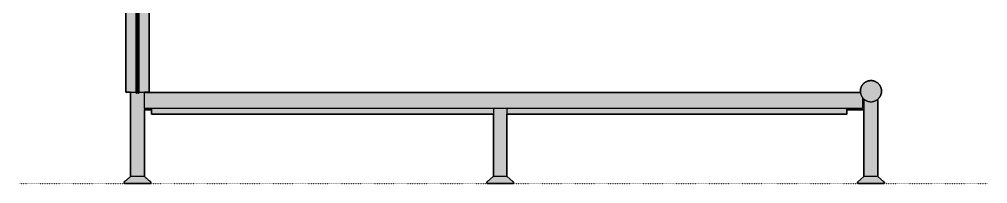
# Model space of a CAD drawing. Header units: millimetres. Extents: x 0 to 5092, y -1455 to 931.
# Drawn here: x 0 to 2743, y 0 to 465 of the extents above; entities that cross this region are included whole.
import ezdxf

# ---------------------------------------------------------------- set-up
doc = ezdxf.new("R2010")
doc.units = ezdxf.units.MM
doc.linetypes.add('Dots', pattern=[1, 0, -1])
doc.layers.add('Blocks', color=7, linetype='Continuous')
doc.layers.add('Blocks$Fill', color=7, linetype='Continuous', true_color=0xffffff)
for name, color, linetype, lineweight, true_color in [('Blocks$Inner', 7, 'Continuous', 25, 0x007f00), ('Blocks$Outline', 7, 'Continuous', 35, 0xff3f3f), ('Groud', 7, 'Dots', 25, 0x243775)]:
    doc.layers.add(name, color=color, linetype=linetype, lineweight=lineweight, true_color=true_color)

# ---------------------------------------------------------------- blocks, each defined once
blk = doc.blocks.new('Tomoto bed180x200 Side')
at = {"layer": 'Blocks$Fill'}
blk.add_hatch(color=256, dxfattribs=at).paths.add_polyline_path([(314.7, 20), (297.6, 5.2), (297.6, 5.1), (297.5, 5), (297.4, 5), (297.4, 4.9), (297.3, 4.8), (297.2, 4.7), (297.2, 4.6), (297.1, 4.6), (297.1, 4.5), (297, 4.4), (297, 4.3), (296.9, 4.2), (296.9, 4.1), (296.8, 4), (296.8, 3.9), (296.8, 3.8), (296.8, 3.7), (296.7, 3.6), (296.7, 3.5), (296.7, 3.4), (296.7, 3.3), (296.7, 3.2), (296.7, 3.1), (296.7, 3), (296.7, 2.9), (296.7, 2.8), (296.7, 2.7), (296.7, 2.6), (296.7, 2.5), (296.8, 2.3), (296.8, 2.2), (296.8, 2.1), (296.8, 2), (296.9, 2), (296.9, 1.9), (297, 1.8), (297, 1.7), (297, 1.6), (297.1, 1.5), (297.1, 1.4), (297.2, 1.3), (297.3, 1.2), (297.3, 1.1), (297.4, 1.1), (297.5, 1), (297.5, 0.9), (297.6, 0.8), (297.7, 0.8), (297.8, 0.7), (297.8, 0.6), (297.9, 0.6), (298, 0.5), (298.1, 0.4), (298.2, 0.4), (298.3, 0.3), (298.4, 0.3), (298.5, 0.3), (298.6, 0.2), (298.7, 0.2), (298.8, 0.1), (298.9, 0.1), (299, 0.1), (299.1, 0.1), (299.2, 0), (299.3, 0), (299.4, 0), (299.5, 0), (299.6, 0), (299.7, 0), (369.8, 0), (369.9, 0), (370, 0), (370.1, 0), (370.2, 0), (370.3, 0.1), (370.4, 0.1), (370.5, 0.1), (370.6, 0.1), (370.7, 0.2), (370.8, 0.2), (370.9, 0.3), (371, 0.3), (371.1, 0.3), (371.2, 0.4), (371.3, 0.4), (371.3, 0.5), (371.4, 0.6), (371.5, 0.6), (371.6, 0.7), (371.7, 0.8), (371.8, 0.8), (371.8, 0.9), (371.9, 1), (372, 1.1), (372, 1.1), (372.1, 1.2), (372.2, 1.3), (372.2, 1.4), (372.3, 1.5), (372.3, 1.6), (372.4, 1.7), (372.4, 1.8), (372.5, 1.9), (372.5, 2), (372.5, 2), (372.6, 2.1), (372.6, 2.2), (372.6, 2.3), (372.6, 2.5), (372.6, 2.6), (372.7, 2.7), (372.7, 2.8), (372.7, 2.9), (372.7, 3), (372.7, 3.1), (372.7, 3.2), (372.7, 3.3), (372.7, 3.4), (372.6, 3.5), (372.6, 3.6), (372.6, 3.7), (372.6, 3.8), (372.5, 3.9), (372.5, 4), (372.5, 4.1), (372.4, 4.2), (372.4, 4.3), (372.4, 4.4), (372.3, 4.5), (372.2, 4.6), (372.2, 4.6), (372.1, 4.7), (372.1, 4.8), (372, 4.9), (371.9, 5), (371.9, 5), (371.8, 5.1), (371.7, 5.2), (371.6, 5.3), (354.7, 20), (354.7, 209), (372.7, 209), (372.7, 213), (374.8, 213), (374.8, 197), (1343, 197), (1343, 20), (1342, 20), (1326.2, 6.3), (1325, 5.2), (1324.9, 5.1), (1324.8, 5), (1324.8, 5), (1324.7, 4.9), (1324.6, 4.8), (1324.6, 4.7), (1324.5, 4.6), (1324.5, 4.6), (1324.4, 4.5), (1324.4, 4.4), (1324.3, 4.3), (1324.3, 4.2), (1324.2, 4.1), (1324.2, 4), (1324.2, 3.9), (1324.1, 3.8), (1324.1, 3.7), (1324.1, 3.6), (1324.1, 3.5), (1324.1, 3.4), (1324.1, 3.3), (1324, 3.2), (1324, 3.1), (1324, 3), (1324, 2.9), (1324.1, 2.8), (1324.1, 2.7), (1324.1, 2.6), (1324.1, 2.5), (1324.1, 2.3), (1324.1, 2.2), (1324.2, 2.1), (1324.2, 2), (1324.2, 2), (1324.3, 1.9), (1324.3, 1.8), (1324.4, 1.7), (1324.4, 1.6), (1324.5, 1.5), (1324.5, 1.4), (1324.6, 1.3), (1324.6, 1.2), (1324.7, 1.1), (1324.8, 1.1), (1324.8, 1), (1324.9, 0.9), (1325, 0.8), (1325, 0.8), (1325.1, 0.7), (1325.2, 0.6), (1325.3, 0.6), (1325.4, 0.5), (1325.5, 0.4), (1325.5, 0.4), (1325.6, 0.3), (1325.7, 0.3), (1325.8, 0.3), (1325.9, 0.2), (1326, 0.2), (1326.1, 0.1), (1326.2, 0.1), (1326.3, 0.1), (1326.4, 0.1), (1326.5, 0), (1326.6, 0), (1326.7, 0), (1326.8, 0), (1326.9, 0), (1327, 0), (1397.1, 0), (1397.2, 0), (1397.4, 0), (1397.5, 0), (1397.6, 0), (1397.7, 0.1), (1397.8, 0.1), (1397.9, 0.1), (1398, 0.1), (1398.1, 0.2), (1398.2, 0.2), (1398.3, 0.3), (1398.3, 0.3), (1398.4, 0.3), (1398.5, 0.4), (1398.6, 0.4), (1398.7, 0.5), (1398.8, 0.6), (1398.9, 0.6), (1399, 0.7), (1399, 0.8), (1399.1, 0.8), (1399.2, 0.9), (1399.3, 1), (1399.3, 1.1), (1399.4, 1.1), (1399.5, 1.2), (1399.5, 1.3), (1399.6, 1.4), (1399.6, 1.5), (1399.7, 1.6), (1399.7, 1.7), (1399.8, 1.8), (1399.8, 1.9), (1399.9, 2), (1399.9, 2), (1399.9, 2.1), (1399.9, 2.2), (1400, 2.3), (1400, 2.5), (1400, 2.6), (1400, 2.7), (1400, 2.8), (1400, 2.9), (1400, 3), (1400, 3.1), (1400, 3.2), (1400, 3.3), (1400, 3.4), (1400, 3.5), (1400, 3.6), (1400, 3.7), (1399.9, 3.8), (1399.9, 3.9), (1399.9, 4), (1399.8, 4.1), (1399.8, 4.2), (1399.8, 4.3), (1399.7, 4.4), (1399.7, 4.5), (1399.6, 4.6), (1399.6, 4.6), (1399.5, 4.7), (1399.4, 4.8), (1399.4, 4.9), (1399.3, 5), (1399.2, 5), (1399.2, 5.1), (1399.1, 5.2), (1399, 5.3), (1397.9, 6.3), (1382, 20), (1381, 20), (1381, 197), (2344.7, 197), (2344.7, 209), (2392.7, 209), (2392.7, 20), (2375.6, 5.2), (2375.6, 5.1), (2375.5, 5), (2375.4, 5), (2375.4, 4.9), (2375.3, 4.8), (2375.2, 4.7), (2375.2, 4.6), (2375.1, 4.6), (2375.1, 4.5), (2375, 4.4), (2375, 4.3), (2374.9, 4.2), (2374.9, 4.1), (2374.8, 4), (2374.8, 3.9), (2374.8, 3.8), (2374.8, 3.7), (2374.7, 3.6), (2374.7, 3.5), (2374.7, 3.4), (2374.7, 3.3), (2374.7, 3.2), (2374.7, 3.1), (2374.7, 3), (2374.7, 2.9), (2374.7, 2.8), (2374.7, 2.7), (2374.7, 2.6), (2374.7, 2.5), (2374.8, 2.3), (2374.8, 2.2), (2374.8, 2.1), (2374.8, 2), (2374.9, 2), (2374.9, 1.9), (2375, 1.8), (2375, 1.7), (2375, 1.6), (2375.1, 1.5), (2375.1, 1.4), (2375.2, 1.3), (2375.3, 1.2), (2375.3, 1.1), (2375.4, 1.1), (2375.5, 1), (2375.5, 0.9), (2375.6, 0.8), (2375.7, 0.8), (2375.8, 0.7), (2375.8, 0.6), (2375.9, 0.6), (2376, 0.5), (2376.1, 0.4), (2376.2, 0.4), (2376.3, 0.3), (2376.4, 0.3), (2376.5, 0.3), (2376.6, 0.2), (2376.7, 0.2), (2376.8, 0.1), (2376.9, 0.1), (2377, 0.1), (2377.1, 0.1), (2377.2, 0), (2377.3, 0), (2377.4, 0), (2377.5, 0), (2377.6, 0), (2377.7, 0), (2447.8, 0), (2447.9, 0), (2448, 0), (2448.1, 0), (2448.2, 0), (2448.3, 0.1), (2448.4, 0.1), (2448.5, 0.1), (2448.6, 0.1), (2448.7, 0.2), (2448.8, 0.2), (2448.9, 0.3), (2449, 0.3), (2449.1, 0.3), (2449.2, 0.4), (2449.3, 0.4), (2449.3, 0.5), (2449.4, 0.6), (2449.5, 0.6), (2449.6, 0.7), (2449.7, 0.8), (2449.8, 0.8), (2449.8, 0.9), (2449.9, 1), (2450, 1.1), (2450, 1.1), (2450.1, 1.2), (2450.2, 1.3), (2450.2, 1.4), (2450.3, 1.5), (2450.3, 1.6), (2450.4, 1.7), (2450.4, 1.8), (2450.5, 1.9), (2450.5, 2), (2450.5, 2), (2450.6, 2.1), (2450.6, 2.2), (2450.6, 2.3), (2450.6, 2.5), (2450.6, 2.6), (2450.7, 2.7), (2450.7, 2.8), (2450.7, 2.9), (2450.7, 3), (2450.7, 3.1), (2450.7, 3.2), (2450.7, 3.3), (2450.7, 3.4), (2450.6, 3.5), (2450.6, 3.6), (2450.6, 3.7), (2450.6, 3.8), (2450.5, 3.9), (2450.5, 4), (2450.5, 4.1), (2450.4, 4.2), (2450.4, 4.3), (2450.4, 4.4), (2450.3, 4.5), (2450.2, 4.6), (2450.2, 4.6), (2450.1, 4.7), (2450.1, 4.8), (2450, 4.9), (2449.9, 5), (2449.9, 5), (2449.8, 5.1), (2449.7, 5.2), (2449.6, 5.3), (2432.7, 20), (2432.7, 239.6), (2433.6, 240.5), (2434.4, 241.3), (2435.1, 242), (2435.7, 242.8), (2436.4, 243.6), (2437, 244.5), (2437.6, 245.3), (2438.2, 246.2), (2438.7, 247.1), (2439.2, 248), (2439.7, 248.9), (2440.1, 249.9), (2440.5, 250.8), (2440.9, 251.8), (2441.2, 252.8), (2441.5, 253.8), (2441.8, 254.8), (2442, 255.8), (2442.2, 256.8), (2442.4, 257.8), (2442.5, 258.9), (2442.6, 259.9), (2442.7, 262), (2442.7, 263), (2442.6, 264.1), (2442.5, 265.1), (2442.4, 266.2), (2442.2, 267.2), (2442, 268.2), (2441.8, 269.2), (2441.5, 270.2), (2441.2, 271.2), (2440.9, 272.2), (2440.5, 273.2), (2440.1, 274.1), (2439.7, 275.1), (2439.2, 276), (2438.7, 276.9), (2438.2, 277.8), (2437.6, 278.7), (2437, 279.5), (2436.4, 280.4), (2435.7, 281.2), (2435.1, 282), (2434.4, 282.7), (2433.6, 283.5), (2432.9, 284.2), (2432.1, 284.9), (2431.3, 285.5), (2430.4, 286.2), (2429.6, 286.8), (2428.7, 287.4), (2427.8, 287.9), (2426.9, 288.4), (2426, 288.9), (2425.1, 289.3), (2424.1, 289.7), (2423.1, 290.1), (2422.2, 290.5), (2421.2, 290.8), (2420.2, 291.1), (2419.1, 291.3), (2418.1, 291.5), (2417.1, 291.7), (2416.1, 291.8), (2415, 291.9), (2414, 292), (2412.9, 292), (2411.9, 292), (2410.9, 291.9), (2409.8, 291.9), (2408.8, 291.7), (2407.8, 291.6), (2406.7, 291.4), (2405.7, 291.2), (2404.7, 290.9), (2403.7, 290.6), (2402.7, 290.3), (2401.7, 289.9), (2400.8, 289.5), (2399.8, 289.1), (2398.9, 288.6), (2398, 288.2), (2397.1, 287.6), (2396.2, 287.1), (2395.3, 286.5), (2394.5, 285.9), (2393.7, 285.2), (2392.9, 284.5), (2392.1, 283.8), (2391.4, 283.1), (2390.7, 282.4), (2390, 281.6), (2389.3, 280.8), (2388.7, 280), (2388, 279.1), (2387.5, 278.3), (2386.9, 277.4), (2386.4, 276.5), (2385.9, 275.6), (2385.5, 274.6), (2385, 273.7), (2384.7, 272.7), (2384.3, 271.7), (2384, 270.7), (2383.7, 269.7), (2383.4, 268.7), (2383.2, 267.7), (2383, 266.7), (2382.9, 265.6), (2382.8, 264.6), (2382.7, 263.6), (2382.7, 262.5), (2382.7, 261.5), (2382.7, 260.4), (2382.8, 259.4), (2382.9, 258.4), (2383, 258), (354.7, 258), (354.7, 259.2), (367.4, 259.2), (367.4, 812.6), (367.4, 882.3), (367.8, 883.6), (368.1, 884.4), (368.3, 885.4), (368.6, 886.4), (368.8, 887.5), (368.9, 888.6), (369.1, 889.8), (369.2, 890.9), (369.3, 892), (369.4, 893), (369.4, 895), (369.4, 896.6), (369.4, 897.3), (369.4, 897.9), (369.3, 898.5), (369.3, 899.1), (369.2, 899.8), (369.2, 900.4), (369.1, 901.1), (368.9, 901.9), (368.8, 902.7), (368.6, 903.4), (368.4, 904.3), (368.2, 905.3), (367.9, 906.2), (367.6, 907.1), (367.4, 907.7), (367.2, 908.4), (366.9, 909), (366.6, 909.7), (366.4, 910.3), (366.1, 910.9), (365.8, 911.5), (365.4, 912.2), (365.1, 912.8), (364.8, 913.4), (364.4, 914), (364.1, 914.6), (363.7, 915.2), (363.3, 915.7), (362.9, 916.3), (362.5, 916.9), (362, 917.4), (361.6, 918), (361.1, 918.5), (360.7, 919.1), (360.1, 919.7), (359.5, 920.4), (358.8, 921), (358.2, 921.6), (357.7, 922.1), (357.1, 922.5), (356.6, 923), (356, 923.4), (355.5, 923.8), (354.9, 924.3), (354.3, 924.7), (353.7, 925.1), (353.2, 925.4), (352.6, 925.8), (352, 926.2), (351.4, 926.5), (350.7, 926.8), (350.1, 927.1), (349.5, 927.4), (348.9, 927.7), (348.3, 928), (347.6, 928.2), (347, 928.5), (346.4, 928.7), (345.7, 928.9), (345.1, 929.2), (344.5, 929.3), (343.8, 929.5), (343.2, 929.7), (342.5, 929.8), (341.9, 930), (341.2, 930.1), (340.1, 930.3), (338.9, 930.5), (337.7, 930.6), (336.5, 930.7), (335.6, 930.7), (334.8, 930.8), (333.9, 930.7), (333.1, 930.7), (332.5, 930.7), (331.8, 930.6), (331.2, 930.6), (330.6, 930.5), (330, 930.4), (329.4, 930.3), (328.7, 930.2), (328.1, 930.1), (327.5, 930), (326.8, 929.8), (326.2, 929.7), (325.5, 929.5), (324.9, 929.3), (324.3, 929.2), (323.6, 928.9), (323, 928.7), (322.3, 928.5), (321.6, 928.2), (321, 927.9), (320.4, 927.7), (319.7, 927.4), (319.1, 927.1), (318.5, 926.8), (317.9, 926.4), (317.3, 926.1), (316.7, 925.7), (315.8, 925.2), (315, 924.6), (314.4, 924.2), (313.9, 923.8), (313.3, 923.4), (312.8, 923), (312.2, 922.5), (311.7, 922), (311.2, 921.6), (310.6, 921.1), (310.1, 920.6), (309.6, 920.1), (309.2, 919.6), (308.7, 919.1), (308.2, 918.5), (307.8, 918), (307.3, 917.4), (306.9, 916.9), (306.5, 916.3), (306.1, 915.7), (305.7, 915.2), (305.3, 914.6), (304.9, 914), (304.6, 913.4), (304.2, 912.8), (303.9, 912.2), (303.6, 911.5), (303.3, 910.9), (303, 910.3), (302.7, 909.7), (302.5, 909), (302.2, 908.4), (302, 907.8), (301.8, 907.2), (301.6, 906.5), (301.4, 905.9), (301.2, 905.3), (301, 904.6), (300.9, 904), (300.7, 903.3), (300.6, 902.7), (300.5, 902), (300.4, 901.4), (300.3, 900.8), (300.2, 900.2), (300.1, 899.6), (300, 898.8), (300, 898.1), (300, 897.5), (299.9, 896.2), (299.9, 895.1), (299.9, 894.8), (300, 893.2), (300.2, 890.3), (300.4, 889.2), (300.5, 888), (300.7, 886.9), (300.9, 885.9), (301.2, 884.9), (301.4, 883.9), (301.7, 882.9), (301.9, 882.3), (301.9, 259.2), (314.7, 259.2)], flags=0)
at = {"layer": 'Blocks$Inner'}
for p, q in [((314.7, 20), (314.7, 259.2)), ((354.7, 213), (354.7, 20)), ((1343, 197), (1343, 20)), ((1381, 20), (1381, 197))]:
    blk.add_line(p, q, dxfattribs=at)
for points in [[(339.8, 259.2), (339.8, 842.7)], [(329.6, 842.7), (329.6, 259.2)], [(334.8, 842.7), (334.8, 259.2), (334.8, 259.1), (334.8, 259), (334.8, 258.9), (334.8, 258.8), (334.8, 258.8), (334.8, 258.7), (334.8, 258.6), (334.8, 258.5), (334.9, 258.4), (334.9, 258.4), (334.9, 258.3), (335, 258.2), (335, 258.1), (335, 258), (335.1, 258), (335.1, 257.9), (335.2, 257.8), (335.2, 257.7), (335.3, 257.7), (335.3, 257.6), (335.4, 257.5), (335.4, 257.5), (335.5, 257.4), (335.5, 257.4), (335.6, 257.3), (335.7, 257.3), (335.7, 257.2), (335.8, 257.1), (335.9, 257.1), (336, 257.1), (336, 257), (336.1, 257), (336.2, 256.9), (336.3, 256.9), (336.3, 256.9), (336.4, 256.8), (336.5, 256.8), (336.6, 256.8), (336.7, 256.8), (336.7, 256.7), (336.8, 256.7), (336.9, 256.7), (337, 256.7), (337.1, 256.7), (337.2, 256.7), (337.3, 256.7), (337.3, 256.7), (337.4, 256.7), (337.5, 256.7), (337.6, 256.7), (337.7, 256.7), (337.8, 256.7), (337.8, 256.8), (337.9, 256.8), (338, 256.8), (338.1, 256.8), (338.2, 256.9), (338.3, 256.9), (338.3, 256.9), (338.4, 257), (338.5, 257), (338.6, 257.1), (338.6, 257.1), (338.7, 257.1), (338.8, 257.2), (338.8, 257.3), (338.9, 257.3), (339, 257.4), (339, 257.4), (339.1, 257.5), (339.1, 257.5), (339.2, 257.6), (339.2, 257.7), (339.3, 257.7), (339.3, 257.8), (339.4, 257.9), (339.4, 258), (339.5, 258), (339.5, 258.1), (339.5, 258.2), (339.6, 258.3), (339.6, 258.4), (339.6, 258.4), (339.7, 258.5), (339.7, 258.6), (339.7, 258.7), (339.7, 258.8), (339.7, 258.8), (339.7, 258.9), (339.8, 259), (339.8, 259.1), (339.8, 259.2), (340.4, 259.2), (358.7, 259.2), (367.4, 259.2), (367.4, 812.6)], [(301.9, 259.2), (301.9, 882.3)], [(301.9, 812.6), (301.9, 259.2), (310.6, 259.2), (329, 259.2), (329.6, 259.2), (329.6, 259.1), (329.6, 259), (329.6, 258.9), (329.6, 258.8), (329.6, 258.8), (329.7, 258.7), (329.7, 258.6), (329.7, 258.5), (329.7, 258.4), (329.8, 258.4), (329.8, 258.3), (329.8, 258.2), (329.9, 258.1), (329.9, 258), (329.9, 258), (330, 257.9), (330, 257.8), (330.1, 257.7), (330.1, 257.7), (330.2, 257.6), (330.2, 257.5), (330.3, 257.5), (330.3, 257.4), (330.4, 257.4), (330.5, 257.3), (330.5, 257.3), (330.6, 257.2), (330.7, 257.1), (330.7, 257.1), (330.8, 257.1), (330.9, 257), (331, 257), (331, 256.9), (331.1, 256.9), (331.2, 256.9), (331.3, 256.8), (331.4, 256.8), (331.4, 256.8), (331.5, 256.8), (331.6, 256.7), (331.7, 256.7), (331.8, 256.7), (331.9, 256.7), (331.9, 256.7), (332, 256.7), (332.1, 256.7), (332.2, 256.7), (332.3, 256.7), (332.4, 256.7), (332.4, 256.7), (332.5, 256.7), (332.6, 256.7), (332.7, 256.8), (332.8, 256.8), (332.9, 256.8), (332.9, 256.8), (333, 256.9), (333.1, 256.9), (333.2, 256.9), (333.3, 257), (333.3, 257), (333.4, 257.1), (333.5, 257.1), (333.6, 257.1), (333.6, 257.2), (333.7, 257.3), (333.8, 257.3), (333.8, 257.4), (333.9, 257.4), (333.9, 257.5), (334, 257.5), (334, 257.6), (334.1, 257.7), (334.2, 257.7), (334.2, 257.8), (334.2, 257.9), (334.3, 258), (334.3, 258), (334.4, 258.1), (334.4, 258.2), (334.4, 258.3), (334.5, 258.4), (334.5, 258.4), (334.5, 258.5), (334.5, 258.6), (334.6, 258.7), (334.6, 258.8), (334.6, 258.8), (334.6, 258.9), (334.6, 259), (334.6, 259.1), (334.6, 259.2), (334.6, 842.7)], [(354.7, 259.2), (354.7, 258), (2383, 258)], [(2388.7, 244), (2388.7, 238), (2388.7, 230.1), (2388.7, 225.1), (2388.7, 213), (354.7, 213), (354.7, 258)], [(2432.7, 20), (2392.7, 20), (2375.7, 5.3), (2375.6, 5.2), (2375.6, 5.1), (2375.5, 5), (2375.4, 5), (2375.4, 4.9), (2375.3, 4.8), (2375.2, 4.7), (2375.2, 4.6), (2375.1, 4.6), (2375.1, 4.5), (2375, 4.4), (2375, 4.3), (2374.9, 4.2), (2374.9, 4.1), (2374.8, 4), (2374.8, 3.9), (2374.8, 3.8), (2374.8, 3.7), (2374.7, 3.6), (2374.7, 3.5), (2374.7, 3.4), (2374.7, 3.3), (2374.7, 3.2), (2374.7, 3.1), (2374.7, 3), (2374.7, 2.9), (2374.7, 2.8), (2374.7, 2.7), (2374.7, 2.6), (2374.7, 2.5), (2374.8, 2.3), (2374.8, 2.2), (2374.8, 2.1), (2374.8, 2), (2374.9, 2), (2374.9, 1.9), (2375, 1.8), (2375, 1.7), (2375, 1.6), (2375.1, 1.5), (2375.1, 1.4), (2375.2, 1.3), (2375.3, 1.2), (2375.3, 1.1), (2375.4, 1.1), (2375.5, 1), (2375.5, 0.9), (2375.6, 0.8), (2375.7, 0.8), (2375.8, 0.7), (2375.8, 0.6), (2375.9, 0.6), (2376, 0.5), (2376.1, 0.4), (2376.2, 0.4), (2376.3, 0.3), (2376.4, 0.3), (2376.5, 0.3), (2376.6, 0.2), (2376.7, 0.2), (2376.8, 0.1), (2376.9, 0.1), (2377, 0.1), (2377.1, 0.1), (2377.2, 0), (2377.3, 0), (2377.4, 0), (2377.5, 0), (2377.6, 0), (2377.7, 0), (2387.9, 0), (2412.7, 0), (2437.4, 0), (2447.7, 0), (2447.8, 0), (2447.9, 0), (2448, 0), (2448.1, 0), (2448.2, 0), (2448.3, 0.1), (2448.4, 0.1), (2448.5, 0.1), (2448.6, 0.1), (2448.7, 0.2), (2448.8, 0.2), (2448.9, 0.3), (2449, 0.3), (2449.1, 0.3), (2449.2, 0.4), (2449.3, 0.4), (2449.3, 0.5), (2449.4, 0.6), (2449.5, 0.6), (2449.6, 0.7), (2449.7, 0.8), (2449.8, 0.8), (2449.8, 0.9), (2449.9, 1), (2450, 1.1), (2450, 1.1), (2450.1, 1.2), (2450.2, 1.3), (2450.2, 1.4), (2450.3, 1.5), (2450.3, 1.6), (2450.4, 1.7), (2450.4, 1.8), (2450.5, 1.9), (2450.5, 2), (2450.5, 2), (2450.6, 2.1), (2450.6, 2.2), (2450.6, 2.3), (2450.6, 2.5), (2450.6, 2.6), (2450.7, 2.7), (2450.7, 2.8), (2450.7, 2.9), (2450.7, 3), (2450.7, 3.1), (2450.7, 3.2), (2450.7, 3.3), (2450.7, 3.4), (2450.6, 3.5), (2450.6, 3.6), (2450.6, 3.7), (2450.6, 3.8), (2450.5, 3.9), (2450.5, 4), (2450.5, 4.1), (2450.4, 4.2), (2450.4, 4.3), (2450.4, 4.4), (2450.3, 4.5), (2450.2, 4.6), (2450.2, 4.6), (2450.1, 4.7), (2450.1, 4.8), (2450, 4.9), (2449.9, 5), (2449.9, 5), (2449.8, 5.1), (2449.7, 5.2), (2449.6, 5.3), (2448.5, 6.3), (2432.7, 20), (2432.7, 239.6)], [(2392.7, 239.6), (2392.7, 20)], [(372.7, 213), (372.7, 209), (354.7, 209)], [(1343.2, 213), (1343.2, 197), (374.8, 197), (374.8, 213)], [(1380.9, 213), (1380.9, 197), (2344.7, 197), (2344.7, 213), (2344.7, 209), (2352.7, 209), (2392.7, 209)]]:
    blk.add_lwpolyline(points, dxfattribs=at)
for points in [[(2442.6, 259.9), (2442.7, 261), (2442.7, 262), (2442.7, 263), (2442.6, 264.1), (2442.5, 265.1), (2442.4, 266.2), (2442.2, 267.2), (2442, 268.2), (2441.8, 269.2), (2441.5, 270.2), (2441.2, 271.2), (2440.9, 272.2), (2440.5, 273.2), (2440.1, 274.1), (2439.7, 275.1), (2439.2, 276), (2438.7, 276.9), (2438.2, 277.8), (2437.6, 278.7), (2437, 279.5), (2436.4, 280.4), (2435.7, 281.2), (2435.1, 282), (2434.4, 282.7), (2433.6, 283.5), (2432.9, 284.2), (2432.1, 284.9), (2431.3, 285.5), (2430.4, 286.2), (2429.6, 286.8), (2428.7, 287.4), (2427.8, 287.9), (2426.9, 288.4), (2426, 288.9), (2425.1, 289.3), (2424.1, 289.7), (2423.1, 290.1), (2422.2, 290.5), (2421.2, 290.8), (2420.2, 291.1), (2419.1, 291.3), (2418.1, 291.5), (2417.1, 291.7), (2416.1, 291.8), (2415, 291.9), (2414, 292), (2412.9, 292), (2411.9, 292), (2410.9, 291.9), (2409.8, 291.9), (2408.8, 291.7), (2407.8, 291.6), (2406.7, 291.4), (2405.7, 291.2), (2404.7, 290.9), (2403.7, 290.6), (2402.7, 290.3), (2401.7, 289.9), (2400.8, 289.5), (2399.8, 289.1), (2398.9, 288.6), (2398, 288.2), (2397.1, 287.6), (2396.2, 287.1), (2395.3, 286.5), (2394.5, 285.9), (2393.7, 285.2), (2392.9, 284.5), (2392.1, 283.8), (2391.4, 283.1), (2390.7, 282.4), (2390, 281.6), (2389.3, 280.8), (2388.7, 280), (2388, 279.1), (2387.5, 278.3), (2386.9, 277.4), (2386.4, 276.5), (2385.9, 275.6), (2385.5, 274.6), (2385, 273.7), (2384.7, 272.7), (2384.3, 271.7), (2384, 270.7), (2383.7, 269.7), (2383.4, 268.7), (2383.2, 267.7), (2383, 266.7), (2382.9, 265.6), (2382.8, 264.6), (2382.7, 263.6), (2382.7, 262.5), (2382.7, 261.5), (2382.7, 260.4), (2382.8, 259.4), (2382.9, 258.4), (2383, 257.3), (2383.2, 256.3), (2383.4, 255.3), (2383.7, 254.3), (2384, 253.3), (2384.3, 252.3), (2384.7, 251.3), (2385, 250.3), (2385.5, 249.4), (2385.9, 248.4), (2386.4, 247.5), (2386.9, 246.6), (2387.5, 245.7), (2388, 244.9), (2388.7, 244), (2389.3, 243.2), (2390, 242.4), (2390.7, 241.6), (2391.4, 240.9), (2392.1, 240.2), (2392.9, 239.5), (2393.7, 238.8), (2394.5, 238.1), (2395.3, 237.5), (2396.2, 236.9), (2397.1, 236.4), (2398, 235.8), (2398.9, 235.4), (2399.8, 234.9), (2400.8, 234.5), (2401.7, 234.1), (2402.7, 233.7), (2403.7, 233.4), (2404.7, 233.1), (2405.7, 232.8), (2406.7, 232.6), (2407.8, 232.4), (2408.8, 232.3), (2409.8, 232.1), (2410.9, 232.1), (2411.9, 232), (2412.9, 232), (2414, 232), (2415, 232.1), (2416.1, 232.2), (2417.1, 232.3), (2418.1, 232.5), (2419.1, 232.7), (2420.2, 232.9), (2421.2, 233.2), (2422.2, 233.5), (2423.1, 233.9), (2424.1, 234.3), (2425.1, 234.7), (2426, 235.1), (2426.9, 235.6), (2427.8, 236.1), (2428.7, 236.6), (2429.6, 237.2), (2430.4, 237.8), (2431.3, 238.5), (2432.1, 239.1), (2432.9, 239.8), (2433.6, 240.5), (2434.4, 241.3), (2435.1, 242), (2435.7, 242.8), (2436.4, 243.6), (2437, 244.5), (2437.6, 245.3), (2438.2, 246.2), (2438.7, 247.1), (2439.2, 248), (2439.7, 248.9), (2440.1, 249.9), (2440.5, 250.8), (2440.9, 251.8), (2441.2, 252.8), (2441.5, 253.8), (2441.8, 254.8), (2442, 255.8), (2442.2, 256.8), (2442.4, 257.8), (2442.5, 258.9)], [(1397.9, 6.3), (1382, 20), (1362, 20), (1342, 20), (1326.2, 6.3), (1325.1, 5.3), (1325, 5.2), (1324.9, 5.1), (1324.8, 5), (1324.8, 5), (1324.7, 4.9), (1324.6, 4.8), (1324.6, 4.7), (1324.5, 4.6), (1324.5, 4.6), (1324.4, 4.5), (1324.4, 4.4), (1324.3, 4.3), (1324.3, 4.2), (1324.2, 4.1), (1324.2, 4), (1324.2, 3.9), (1324.1, 3.8), (1324.1, 3.7), (1324.1, 3.6), (1324.1, 3.5), (1324.1, 3.4), (1324.1, 3.3), (1324, 3.2), (1324, 3.1), (1324, 3), (1324, 2.9), (1324.1, 2.8), (1324.1, 2.7), (1324.1, 2.6), (1324.1, 2.5), (1324.1, 2.3), (1324.1, 2.2), (1324.2, 2.1), (1324.2, 2), (1324.2, 2), (1324.3, 1.9), (1324.3, 1.8), (1324.4, 1.7), (1324.4, 1.6), (1324.5, 1.5), (1324.5, 1.4), (1324.6, 1.3), (1324.6, 1.2), (1324.7, 1.1), (1324.8, 1.1), (1324.8, 1), (1324.9, 0.9), (1325, 0.8), (1325, 0.8), (1325.1, 0.7), (1325.2, 0.6), (1325.3, 0.6), (1325.4, 0.5), (1325.5, 0.4), (1325.5, 0.4), (1325.6, 0.3), (1325.7, 0.3), (1325.8, 0.3), (1325.9, 0.2), (1326, 0.2), (1326.1, 0.1), (1326.2, 0.1), (1326.3, 0.1), (1326.4, 0.1), (1326.5, 0), (1326.6, 0), (1326.7, 0), (1326.8, 0), (1326.9, 0), (1327, 0), (1327, 0), (1337.3, 0), (1362, 0), (1386.8, 0), (1397, 0), (1397.1, 0), (1397.2, 0), (1397.4, 0), (1397.5, 0), (1397.6, 0), (1397.7, 0.1), (1397.8, 0.1), (1397.9, 0.1), (1398, 0.1), (1398.1, 0.2), (1398.2, 0.2), (1398.3, 0.3), (1398.3, 0.3), (1398.4, 0.3), (1398.5, 0.4), (1398.6, 0.4), (1398.7, 0.5), (1398.8, 0.6), (1398.9, 0.6), (1399, 0.7), (1399, 0.8), (1399.1, 0.8), (1399.2, 0.9), (1399.3, 1), (1399.3, 1.1), (1399.4, 1.1), (1399.5, 1.2), (1399.5, 1.3), (1399.6, 1.4), (1399.6, 1.5), (1399.7, 1.6), (1399.7, 1.7), (1399.8, 1.8), (1399.8, 1.9), (1399.9, 2), (1399.9, 2), (1399.9, 2.1), (1399.9, 2.2), (1400, 2.3), (1400, 2.5), (1400, 2.6), (1400, 2.7), (1400, 2.8), (1400, 2.9), (1400, 3), (1400, 3.1), (1400, 3.2), (1400, 3.3), (1400, 3.4), (1400, 3.5), (1400, 3.6), (1400, 3.7), (1399.9, 3.8), (1399.9, 3.9), (1399.9, 4), (1399.8, 4.1), (1399.8, 4.2), (1399.8, 4.3), (1399.7, 4.4), (1399.7, 4.5), (1399.6, 4.6), (1399.6, 4.6), (1399.5, 4.7), (1399.4, 4.8), (1399.4, 4.9), (1399.3, 5), (1399.2, 5), (1399.2, 5.1), (1399.1, 5.2), (1399, 5.3)]]:
    blk.add_lwpolyline(points, close=True, dxfattribs=at)
blk.add_open_spline([(334.7, 20), (354.7, 20), (370.5, 6.3), (371.6, 5.3), (371.7, 5.2), (371.8, 5.1), (371.9, 5), (371.9, 5), (372, 4.9), (372.1, 4.8), (372.1, 4.7), (372.2, 4.6), (372.2, 4.6), (372.3, 4.5), (372.4, 4.4), (372.4, 4.3), (372.4, 4.2), (372.5, 4.1), (372.5, 4), (372.5, 3.9), (372.6, 3.8), (372.6, 3.7), (372.6, 3.6), (372.6, 3.5), (372.7, 3.4), (372.7, 3.3), (372.7, 3.2), (372.7, 3.1), (372.7, 3), (372.7, 2.9), (372.7, 2.8), (372.7, 2.7), (372.6, 2.6), (372.6, 2.5), (372.6, 2.3), (372.6, 2.2), (372.6, 2.1), (372.5, 2), (372.5, 2), (372.5, 1.9), (372.4, 1.8), (372.4, 1.7), (372.3, 1.6), (372.3, 1.5), (372.2, 1.4), (372.2, 1.3), (372.1, 1.2), (372, 1.1), (372, 1.1), (371.9, 1), (371.8, 0.9), (371.8, 0.8), (371.7, 0.8), (371.6, 0.7), (371.5, 0.6), (371.4, 0.6), (371.3, 0.5), (371.3, 0.4), (371.2, 0.4), (371.1, 0.3), (371, 0.3), (370.9, 0.3), (370.8, 0.2), (370.7, 0.2), (370.6, 0.1), (370.5, 0.1), (370.4, 0.1), (370.3, 0.1), (370.2, 0), (370.1, 0), (370, 0), (369.9, 0), (369.8, 0), (369.7, 0), (299.7, 0), (299.7, 0), (299.6, 0), (299.5, 0), (299.4, 0), (299.3, 0), (299.2, 0), (299.1, 0.1), (299, 0.1), (298.9, 0.1), (298.8, 0.1), (298.7, 0.2), (298.6, 0.2), (298.5, 0.3), (298.4, 0.3), (298.3, 0.3), (298.2, 0.4), (298.1, 0.4), (298, 0.5), (297.9, 0.6), (297.8, 0.6), (297.8, 0.7), (297.7, 0.8), (297.6, 0.8), (297.5, 0.9), (297.5, 1), (297.4, 1.1), (297.3, 1.1), (297.3, 1.2), (297.2, 1.3), (297.1, 1.4), (297.1, 1.5), (297, 1.6), (297, 1.7), (297, 1.8), (296.9, 1.9), (296.9, 2), (296.8, 2), (296.8, 2.1), (296.8, 2.2), (296.8, 2.3), (296.7, 2.5), (296.7, 2.6), (296.7, 2.7), (296.7, 2.8), (296.7, 2.9), (296.7, 3), (296.7, 3.1), (296.7, 3.2), (296.7, 3.3), (296.7, 3.4), (296.7, 3.5), (296.7, 3.6), (296.8, 3.7), (296.8, 3.8), (296.8, 3.9), (296.8, 4), (296.9, 4.1), (296.9, 4.2), (297, 4.3), (297, 4.4), (297.1, 4.5), (297.1, 4.6), (297.2, 4.6), (297.2, 4.7), (297.3, 4.8), (297.4, 4.9), (297.4, 5), (297.5, 5), (297.6, 5.1), (297.6, 5.2), (297.7, 5.3), (298.9, 6.3), (314.7, 20), (334.7, 20)], degree=1, knots=[0, 0, 20, 40.968326, 42.472205, 42.576192, 42.680179, 42.784167, 42.888154, 42.992141, 43.096128, 43.200115, 43.304103, 43.40809, 43.512077, 43.616064, 43.720051, 43.824039, 43.928026, 44.032013, 44.136, 44.239987, 44.343974, 44.447962, 44.551949, 44.655936, 44.759923, 44.86391, 44.967898, 45.071885, 45.175872, 45.279859, 45.383846, 45.487834, 45.591821, 45.695808, 45.799795, 45.903782, 46.00777, 46.111757, 46.215744, 46.319731, 46.423718, 46.527705, 46.631693, 46.73568, 46.839667, 46.943654, 47.047641, 47.151629, 47.255616, 47.359603, 47.46359, 47.567577, 47.671565, 47.775552, 47.879539, 47.983526, 48.087513, 48.1915, 48.295488, 48.399475, 48.503462, 48.607449, 48.711436, 48.815424, 48.919411, 49.023398, 49.127385, 49.231372, 49.33536, 49.439347, 49.543334, 49.647321, 49.751308, 119.746863, 119.751308, 119.855296, 119.959283, 120.06327, 120.167257, 120.271244, 120.375231, 120.479219, 120.583206, 120.687193, 120.79118, 120.895167, 120.999155, 121.103142, 121.207129, 121.311116, 121.415103, 121.519091, 121.623078, 121.727065, 121.831052, 121.935039, 122.039027, 122.143014, 122.247001, 122.350988, 122.454975, 122.558962, 122.66295, 122.766937, 122.870924, 122.974911, 123.078898, 123.182886, 123.286873, 123.39086, 123.494847, 123.598834, 123.702822, 123.806809, 123.910796, 124.014783, 124.11877, 124.222757, 124.326745, 124.430732, 124.534719, 124.638706, 124.742693, 124.846681, 124.950668, 125.054655, 125.158642, 125.262629, 125.366617, 125.470604, 125.574591, 125.678578, 125.782565, 125.886553, 125.99054, 126.094527, 126.198514, 126.302501, 126.406488, 126.510476, 126.614463, 126.71845, 126.822437, 126.926424, 127.030412, 128.534291, 149.502617, 169.502617, 169.502617], dxfattribs=at)
at = {"layer": 'Blocks$Outline'}
for points in [[(301.9, 882.3), (301.9, 259.2)], [(354.7, 259.2), (358.7, 259.2), (367.4, 259.2), (367.4, 812.6), (367.4, 882.3)], [(2442.6, 259.9), (2442.7, 261), (2442.7, 262), (2442.7, 263), (2442.6, 264.1), (2442.5, 265.1), (2442.4, 266.2), (2442.2, 267.2), (2442, 268.2), (2441.8, 269.2), (2441.5, 270.2), (2441.2, 271.2), (2440.9, 272.2), (2440.5, 273.2), (2440.1, 274.1), (2439.7, 275.1), (2439.2, 276), (2438.7, 276.9), (2438.2, 277.8), (2437.6, 278.7), (2437, 279.5), (2436.4, 280.4), (2435.7, 281.2), (2435.1, 282), (2434.4, 282.7), (2433.6, 283.5), (2432.9, 284.2), (2432.1, 284.9), (2431.3, 285.5), (2430.4, 286.2), (2429.6, 286.8), (2428.7, 287.4), (2427.8, 287.9), (2426.9, 288.4), (2426, 288.9), (2425.1, 289.3), (2424.1, 289.7), (2423.1, 290.1), (2422.2, 290.5), (2421.2, 290.8), (2420.2, 291.1), (2419.1, 291.3), (2418.1, 291.5), (2417.1, 291.7), (2416.1, 291.8), (2415, 291.9), (2414, 292), (2412.9, 292), (2411.9, 292), (2410.9, 291.9), (2409.8, 291.9), (2408.8, 291.7), (2407.8, 291.6), (2406.7, 291.4), (2405.7, 291.2), (2404.7, 290.9), (2403.7, 290.6), (2402.7, 290.3), (2401.7, 289.9), (2400.8, 289.5), (2399.8, 289.1), (2398.9, 288.6), (2398, 288.2), (2397.1, 287.6), (2396.2, 287.1), (2395.3, 286.5), (2394.5, 285.9), (2393.7, 285.2), (2392.9, 284.5), (2392.1, 283.8), (2391.4, 283.1), (2390.7, 282.4), (2390, 281.6), (2389.3, 280.8), (2388.7, 280), (2388, 279.1), (2387.5, 278.3), (2386.9, 277.4), (2386.4, 276.5), (2385.9, 275.6), (2385.5, 274.6), (2385, 273.7), (2384.7, 272.7), (2384.3, 271.7), (2384, 270.7), (2383.7, 269.7), (2383.4, 268.7), (2383.2, 267.7), (2383, 266.7), (2382.9, 265.6), (2382.8, 264.6), (2382.7, 263.6), (2382.7, 262.5), (2382.7, 261.5), (2382.7, 260.4), (2382.8, 259.4), (2382.9, 258.4), (2383, 258)], [(301.9, 259.2), (310.6, 259.2), (314.7, 259.2)], [(314.7, 259.2), (314.7, 20)], [(2383, 258), (354.7, 258), (354.7, 259.2)], [(2432.7, 239.6), (2432.9, 239.8), (2433.6, 240.5), (2434.4, 241.3), (2435.1, 242), (2435.7, 242.8), (2436.4, 243.6), (2437, 244.5), (2437.6, 245.3), (2438.2, 246.2), (2438.7, 247.1), (2439.2, 248), (2439.7, 248.9), (2440.1, 249.9), (2440.5, 250.8), (2440.9, 251.8), (2441.2, 252.8), (2441.5, 253.8), (2441.8, 254.8), (2442, 255.8), (2442.2, 256.8), (2442.4, 257.8), (2442.5, 258.9), (2442.6, 259.9)], [(2392.7, 20), (2375.7, 5.3), (2375.6, 5.2), (2375.6, 5.1), (2375.5, 5), (2375.4, 5), (2375.4, 4.9), (2375.3, 4.8), (2375.2, 4.7), (2375.2, 4.6), (2375.1, 4.6), (2375.1, 4.5), (2375, 4.4), (2375, 4.3), (2374.9, 4.2), (2374.9, 4.1), (2374.8, 4), (2374.8, 3.9), (2374.8, 3.8), (2374.8, 3.7), (2374.7, 3.6), (2374.7, 3.5), (2374.7, 3.4), (2374.7, 3.3), (2374.7, 3.2), (2374.7, 3.1), (2374.7, 3), (2374.7, 2.9), (2374.7, 2.8), (2374.7, 2.7), (2374.7, 2.6), (2374.7, 2.5), (2374.8, 2.3), (2374.8, 2.2), (2374.8, 2.1), (2374.8, 2), (2374.9, 2), (2374.9, 1.9), (2375, 1.8), (2375, 1.7), (2375, 1.6), (2375.1, 1.5), (2375.1, 1.4), (2375.2, 1.3), (2375.3, 1.2), (2375.3, 1.1), (2375.4, 1.1), (2375.5, 1), (2375.5, 0.9), (2375.6, 0.8), (2375.7, 0.8), (2375.8, 0.7), (2375.8, 0.6), (2375.9, 0.6), (2376, 0.5), (2376.1, 0.4), (2376.2, 0.4), (2376.3, 0.3), (2376.4, 0.3), (2376.5, 0.3), (2376.6, 0.2), (2376.7, 0.2), (2376.8, 0.1), (2376.9, 0.1), (2377, 0.1), (2377.1, 0.1), (2377.2, 0), (2377.3, 0), (2377.4, 0), (2377.5, 0), (2377.6, 0), (2377.7, 0), (2387.9, 0), (2412.7, 0), (2437.4, 0), (2447.7, 0), (2447.8, 0), (2447.9, 0), (2448, 0), (2448.1, 0), (2448.2, 0), (2448.3, 0.1), (2448.4, 0.1), (2448.5, 0.1), (2448.6, 0.1), (2448.7, 0.2), (2448.8, 0.2), (2448.9, 0.3), (2449, 0.3), (2449.1, 0.3), (2449.2, 0.4), (2449.3, 0.4), (2449.3, 0.5), (2449.4, 0.6), (2449.5, 0.6), (2449.6, 0.7), (2449.7, 0.8), (2449.8, 0.8), (2449.8, 0.9), (2449.9, 1), (2450, 1.1), (2450, 1.1), (2450.1, 1.2), (2450.2, 1.3), (2450.2, 1.4), (2450.3, 1.5), (2450.3, 1.6), (2450.4, 1.7), (2450.4, 1.8), (2450.5, 1.9), (2450.5, 2), (2450.5, 2), (2450.6, 2.1), (2450.6, 2.2), (2450.6, 2.3), (2450.6, 2.5), (2450.6, 2.6), (2450.7, 2.7), (2450.7, 2.8), (2450.7, 2.9), (2450.7, 3), (2450.7, 3.1), (2450.7, 3.2), (2450.7, 3.3), (2450.7, 3.4), (2450.6, 3.5), (2450.6, 3.6), (2450.6, 3.7), (2450.6, 3.8), (2450.5, 3.9), (2450.5, 4), (2450.5, 4.1), (2450.4, 4.2), (2450.4, 4.3), (2450.4, 4.4), (2450.3, 4.5), (2450.2, 4.6), (2450.2, 4.6), (2450.1, 4.7), (2450.1, 4.8), (2450, 4.9), (2449.9, 5), (2449.9, 5), (2449.8, 5.1), (2449.7, 5.2), (2449.6, 5.3), (2448.5, 6.3), (2432.7, 20), (2432.7, 239.6)], [(354.7, 209), (372.7, 209), (372.7, 213)], [(354.7, 20), (354.7, 209)], [(372.7, 213), (374.8, 213)], [(374.8, 213), (374.8, 197), (1343, 197)], [(1343, 197), (1343, 20)], [(1381, 197), (2344.7, 197), (2344.7, 209)], [(1381, 20), (1381, 197)], [(2344.7, 209), (2352.7, 209), (2392.7, 209)], [(2392.7, 209), (2392.7, 20)], [(314.7, 20), (298.9, 6.3), (297.7, 5.3), (297.6, 5.2), (297.6, 5.1), (297.5, 5), (297.4, 5), (297.4, 4.9), (297.3, 4.8), (297.2, 4.7), (297.2, 4.6), (297.1, 4.6), (297.1, 4.5), (297, 4.4), (297, 4.3), (296.9, 4.2), (296.9, 4.1), (296.8, 4), (296.8, 3.9), (296.8, 3.8), (296.8, 3.7), (296.7, 3.6), (296.7, 3.5), (296.7, 3.4), (296.7, 3.3), (296.7, 3.2), (296.7, 3.1), (296.7, 3), (296.7, 2.9), (296.7, 2.8), (296.7, 2.7), (296.7, 2.6), (296.7, 2.5), (296.8, 2.3), (296.8, 2.2), (296.8, 2.1), (296.8, 2), (296.9, 2), (296.9, 1.9), (297, 1.8), (297, 1.7), (297, 1.6), (297.1, 1.5), (297.1, 1.4), (297.2, 1.3), (297.3, 1.2), (297.3, 1.1), (297.4, 1.1), (297.5, 1), (297.5, 0.9), (297.6, 0.8), (297.7, 0.8), (297.8, 0.7), (297.8, 0.6), (297.9, 0.6), (298, 0.5), (298.1, 0.4), (298.2, 0.4), (298.3, 0.3), (298.4, 0.3), (298.5, 0.3), (298.6, 0.2), (298.7, 0.2), (298.8, 0.1), (298.9, 0.1), (299, 0.1), (299.1, 0.1), (299.2, 0), (299.3, 0), (299.4, 0), (299.5, 0), (299.6, 0), (299.7, 0), (299.7, 0), (369.7, 0), (369.8, 0), (369.9, 0), (370, 0), (370.1, 0), (370.2, 0), (370.3, 0.1), (370.4, 0.1), (370.5, 0.1), (370.6, 0.1), (370.7, 0.2), (370.8, 0.2), (370.9, 0.3), (371, 0.3), (371.1, 0.3), (371.2, 0.4), (371.3, 0.4), (371.3, 0.5), (371.4, 0.6), (371.5, 0.6), (371.6, 0.7), (371.7, 0.8), (371.8, 0.8), (371.8, 0.9), (371.9, 1), (372, 1.1), (372, 1.1), (372.1, 1.2), (372.2, 1.3), (372.2, 1.4), (372.3, 1.5), (372.3, 1.6), (372.4, 1.7), (372.4, 1.8), (372.5, 1.9), (372.5, 2), (372.5, 2), (372.6, 2.1), (372.6, 2.2), (372.6, 2.3), (372.6, 2.5), (372.6, 2.6), (372.7, 2.7), (372.7, 2.8), (372.7, 2.9), (372.7, 3), (372.7, 3.1), (372.7, 3.2), (372.7, 3.3), (372.7, 3.4), (372.6, 3.5), (372.6, 3.6), (372.6, 3.7), (372.6, 3.8), (372.5, 3.9), (372.5, 4), (372.5, 4.1), (372.4, 4.2), (372.4, 4.3), (372.4, 4.4), (372.3, 4.5), (372.2, 4.6), (372.2, 4.6), (372.1, 4.7), (372.1, 4.8), (372, 4.9), (371.9, 5), (371.9, 5), (371.8, 5.1), (371.7, 5.2), (371.6, 5.3), (370.5, 6.3), (354.7, 20)], [(1343, 20), (1342, 20), (1326.2, 6.3), (1325.1, 5.3), (1325, 5.2), (1324.9, 5.1), (1324.8, 5), (1324.8, 5), (1324.7, 4.9), (1324.6, 4.8), (1324.6, 4.7), (1324.5, 4.6), (1324.5, 4.6), (1324.4, 4.5), (1324.4, 4.4), (1324.3, 4.3), (1324.3, 4.2), (1324.2, 4.1), (1324.2, 4), (1324.2, 3.9), (1324.1, 3.8), (1324.1, 3.7), (1324.1, 3.6), (1324.1, 3.5), (1324.1, 3.4), (1324.1, 3.3), (1324, 3.2), (1324, 3.1), (1324, 3), (1324, 2.9), (1324.1, 2.8), (1324.1, 2.7), (1324.1, 2.6), (1324.1, 2.5), (1324.1, 2.3), (1324.1, 2.2), (1324.2, 2.1), (1324.2, 2), (1324.2, 2), (1324.3, 1.9), (1324.3, 1.8), (1324.4, 1.7), (1324.4, 1.6), (1324.5, 1.5), (1324.5, 1.4), (1324.6, 1.3), (1324.6, 1.2), (1324.7, 1.1), (1324.8, 1.1), (1324.8, 1), (1324.9, 0.9), (1325, 0.8), (1325, 0.8), (1325.1, 0.7), (1325.2, 0.6), (1325.3, 0.6), (1325.4, 0.5), (1325.5, 0.4), (1325.5, 0.4), (1325.6, 0.3), (1325.7, 0.3), (1325.8, 0.3), (1325.9, 0.2), (1326, 0.2), (1326.1, 0.1), (1326.2, 0.1), (1326.3, 0.1), (1326.4, 0.1), (1326.5, 0), (1326.6, 0), (1326.7, 0), (1326.8, 0), (1326.9, 0), (1327, 0), (1327, 0), (1337.3, 0), (1362, 0), (1386.8, 0), (1397, 0), (1397.1, 0), (1397.2, 0), (1397.4, 0), (1397.5, 0), (1397.6, 0), (1397.7, 0.1), (1397.8, 0.1), (1397.9, 0.1), (1398, 0.1), (1398.1, 0.2), (1398.2, 0.2), (1398.3, 0.3), (1398.3, 0.3), (1398.4, 0.3), (1398.5, 0.4), (1398.6, 0.4), (1398.7, 0.5), (1398.8, 0.6), (1398.9, 0.6), (1399, 0.7), (1399, 0.8), (1399.1, 0.8), (1399.2, 0.9), (1399.3, 1), (1399.3, 1.1), (1399.4, 1.1), (1399.5, 1.2), (1399.5, 1.3), (1399.6, 1.4), (1399.6, 1.5), (1399.7, 1.6), (1399.7, 1.7), (1399.8, 1.8), (1399.8, 1.9), (1399.9, 2), (1399.9, 2), (1399.9, 2.1), (1399.9, 2.2), (1400, 2.3), (1400, 2.5), (1400, 2.6), (1400, 2.7), (1400, 2.8), (1400, 2.9), (1400, 3), (1400, 3.1), (1400, 3.2), (1400, 3.3), (1400, 3.4), (1400, 3.5), (1400, 3.6), (1400, 3.7), (1399.9, 3.8), (1399.9, 3.9), (1399.9, 4), (1399.8, 4.1), (1399.8, 4.2), (1399.8, 4.3), (1399.7, 4.4), (1399.7, 4.5), (1399.6, 4.6), (1399.6, 4.6), (1399.5, 4.7), (1399.4, 4.8), (1399.4, 4.9), (1399.3, 5), (1399.2, 5), (1399.2, 5.1), (1399.1, 5.2), (1399, 5.3), (1397.9, 6.3)], [(1397.9, 6.3), (1382, 20), (1381, 20)]]:
    blk.add_lwpolyline(points, dxfattribs=at)

msp = doc.modelspace()

# ---------------------------------------------------------------- linework, layer by layer
at = {"layer": 'Groud'}
msp.add_lwpolyline([(0, 0), (2743.4, 0)], dxfattribs=at)

# ---------------------------------------------------------------- block references
at = {"layer": 'Blocks'}
msp.add_blockref('Tomoto bed180x200 Side', (0, 0), dxfattribs=at)

doc.saveas('drawing.dxf')
